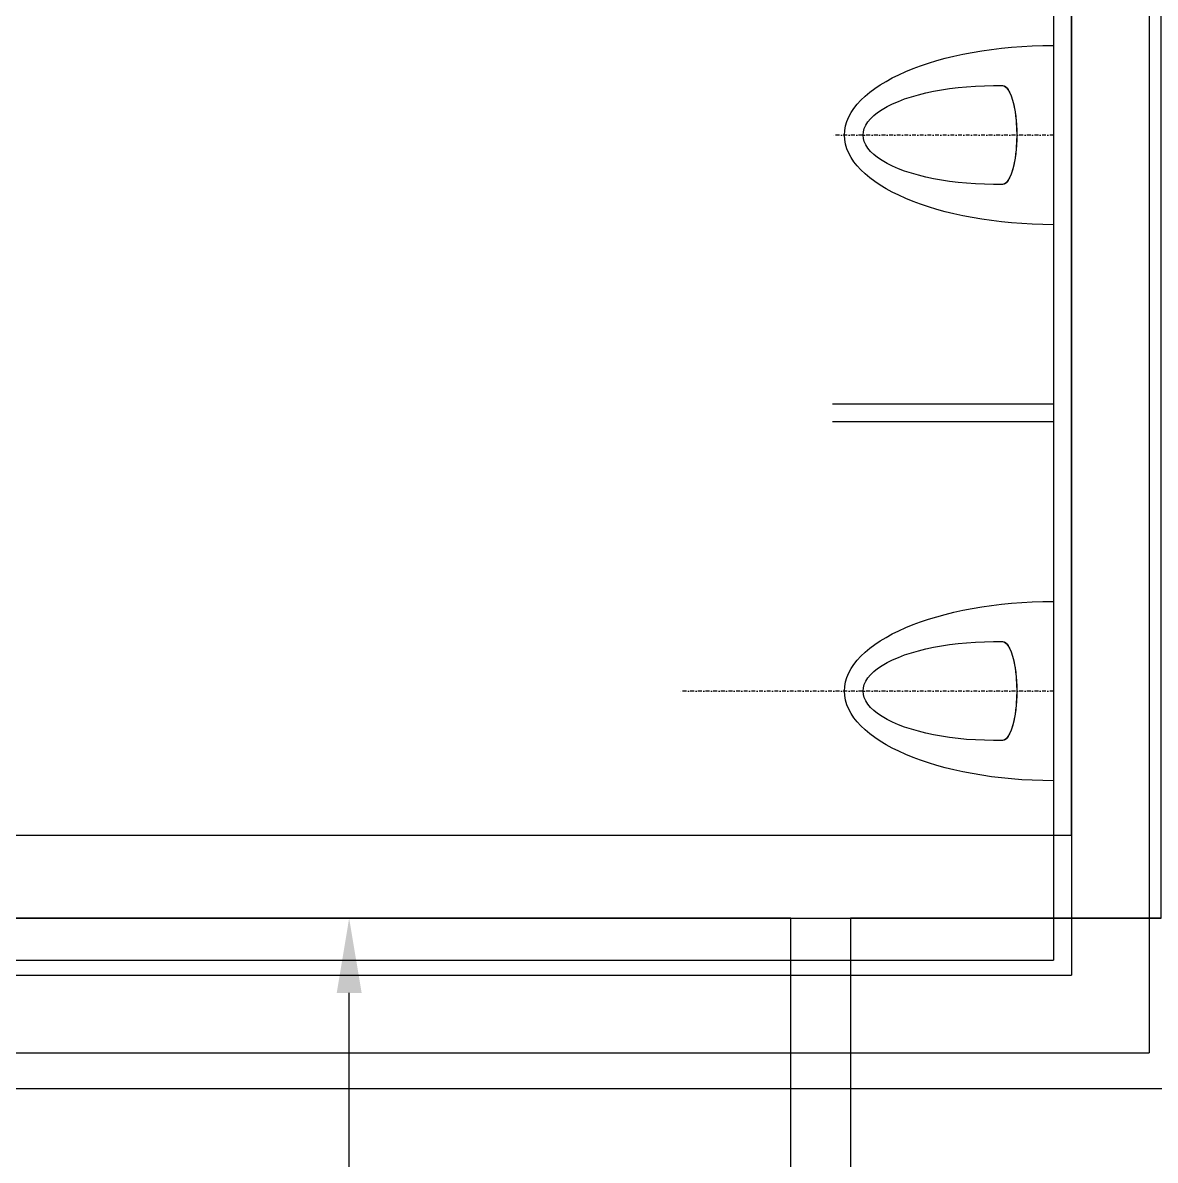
# Model space of a CAD drawing. Header units: millimetres. Extents: x 1226973 to 1255433, y -218643 to -189722.
# Drawn here: x 1235068 to 1236963, y -197547 to -195644 of the extents above; entities that cross this region are included whole.
import ezdxf

# ---------------------------------------------------------------- set-up
doc = ezdxf.new("R2010")
doc.units = ezdxf.units.MM
doc.linetypes.add('DASHDOT2', pattern=[12.7, 6.35, -3.175, 0, -3.175])
for name, color, linetype in [('Divar-komek', 7, 'Continuous'), ('Kafel', 7, 'Continuous'), ('OFFICE_BOUNDARY', 3, 'Continuous'), ('Santexnika', 7, 'Continuous'), ('Tavan', 7, 'Continuous')]:
    doc.layers.add(name, color=color, linetype=linetype)

msp = doc.modelspace()

# ---------------------------------------------------------------- linework, layer by layer
for p, q in [((1236822.5, -197003.2), (1236822.5, -190702.1)), ((1233172.5, -197003.2), (1236822.5, -197003.2)), ((1236972.5, -197142.1), (1236452.5, -197142.1)), ((1236452.5, -197142.1), (1236452.5, -197992.1))]:
    msp.add_line(p, q)
at = {"color": 1, "lineweight": 30}
msp.add_line((1233202.5, -197142.1), (1236972.5, -197142.1), dxfattribs=at)
at = {"color": 0, "lineweight": -2, "transparency": 16777216}
for p, q in [((1235466.6, -197142.1), (1235676.2, -197142.1)), ((1235613.7, -198827.1), (1235613.7, -197267.1))]:
    msp.add_line(p, q, dxfattribs=at)
msp.add_lwpolyline([(1236352.5, -197992.1), (1236352.5, -197142.1), (1233252.5, -197142.1), (1233252.5, -198952.1), (1236352.5, -198952.1)])
at = {"color": 0, "transparency": 16777216}
msp.add_solid([(1235592.9, -197267.1), (1235634.6, -197267.1), (1235613.7, -197142.1)], dxfattribs=at)
at = {"layer": 'Divar-komek'}
for p, q in [((1236822.5, -190902.1), (1236822.5, -197237.1)), ((1236952.5, -190902.1), (1236952.5, -197367.1)), ((1233172.5, -197237.1), (1236822.5, -197237.1)), ((1233172.5, -197367.1), (1236952.5, -197367.1))]:
    msp.add_line(p, q, dxfattribs=at)
at = {"layer": 'Kafel'}
for p, q in [((1236792.5, -190732.1), (1236792.5, -197212.1)), ((1236822.5, -190902.1), (1236822.5, -197212.1)), ((1233172.5, -197212.1), (1236792.5, -197212.1))]:
    msp.add_line(p, q, dxfattribs=at)
at = {"layer": 'OFFICE_BOUNDARY'}
msp.add_lwpolyline([(1237012.5, -190122.1), (1240892.5, -190122.1), (1240892.5, -192152.1), (1249632.5, -192152.1), (1249632.5, -200662.1), (1255032.5, -200662.1), (1255032.5, -209642.1), (1249452.5, -209642.1), (1249452.5, -215022.1), (1249482.5, -215022.1), (1249482.5, -218242.1), (1243522.5, -218242.1), (1243522.5, -209612.1), (1240552.5, -209612.1), (1240552.5, -203822.1), (1238522.5, -203822.1), (1238522.5, -201602.1), (1233202.5, -201602.1), (1233202.5, -197142.1), (1236972.5, -197142.1), (1236972.5, -190122.1), (1237012.5, -190122.1)], close=True, dxfattribs=at)
at = {"layer": 'Santexnika'}
for p, q in [((1236792.5, -195682.1), (1236792.5, -195982.1)), ((1236792.5, -195682.1), (1236792.5, -195982.1)), ((1236792.5, -195682.1), (1236792.5, -195982.1)), ((1236792.5, -195682.1), (1236792.5, -195982.1)), ((1236792.5, -195682.1), (1236792.5, -195982.1)), ((1236792.5, -195682.1), (1236792.5, -195982.1)), ((1236792.5, -195682.1), (1236792.5, -195982.1)), ((1236792.5, -195682.1), (1236792.5, -195982.1)), ((1236792.5, -196282.1), (1236422.5, -196282.1)), ((1236792.5, -196282.1), (1236422.5, -196282.1)), ((1236792.5, -196282.1), (1236422.5, -196282.1)), ((1236792.5, -196282.1), (1236422.5, -196282.1)), ((1236792.5, -196282.1), (1236422.5, -196282.1)), ((1236792.5, -196282.1), (1236422.5, -196282.1)), ((1236792.5, -196282.1), (1236422.5, -196282.1)), ((1236792.5, -196282.1), (1236422.5, -196282.1)), ((1236792.5, -196312.1), (1236422.5, -196312.1)), ((1236792.5, -196312.1), (1236422.5, -196312.1)), ((1236792.5, -196312.1), (1236422.5, -196312.1)), ((1236792.5, -196312.1), (1236422.5, -196312.1)), ((1236792.5, -196312.1), (1236422.5, -196312.1)), ((1236792.5, -196312.1), (1236422.5, -196312.1)), ((1236792.5, -196312.1), (1236422.5, -196312.1)), ((1236792.5, -196312.1), (1236422.5, -196312.1)), ((1236792.5, -196612.1), (1236792.5, -196912.1)), ((1236792.5, -196612.1), (1236792.5, -196912.1)), ((1236792.5, -196612.1), (1236792.5, -196912.1)), ((1236792.5, -196612.1), (1236792.5, -196912.1)), ((1236792.5, -196612.1), (1236792.5, -196912.1)), ((1236792.5, -196612.1), (1236792.5, -196912.1)), ((1236792.5, -196612.1), (1236792.5, -196912.1)), ((1236792.5, -196612.1), (1236792.5, -196912.1))]:
    msp.add_line(p, q, dxfattribs=at)
at = {"layer": 'Santexnika', "color": 26, "linetype": 'DASHDOT2', "true_color": 0x791e15}
for p, q in [((1236792.5, -195832.1), (1236422.5, -195832.1)), ((1236792.5, -195832.1), (1236422.5, -195832.1)), ((1236792.5, -195832.1), (1236422.5, -195832.1)), ((1236792.5, -195832.1), (1236422.5, -195832.1)), ((1236792.5, -195832.1), (1236422.5, -195832.1)), ((1236792.5, -195832.1), (1236422.5, -195832.1)), ((1236792.5, -195832.1), (1236422.5, -195832.1)), ((1236792.5, -195832.1), (1236422.5, -195832.1)), ((1236792.5, -196762.1), (1236168.3, -196762.1)), ((1236792.5, -196762.1), (1236168.3, -196762.1)), ((1236792.5, -196762.1), (1236168.3, -196762.1)), ((1236792.5, -196762.1), (1236168.3, -196762.1)), ((1236792.5, -196762.1), (1236168.3, -196762.1)), ((1236792.5, -196762.1), (1236168.3, -196762.1)), ((1236792.5, -196762.1), (1236168.3, -196762.1)), ((1236792.5, -196762.1), (1236168.3, -196762.1))]:
    msp.add_line(p, q, dxfattribs=at)
at = {"layer": 'Santexnika', "extrusion": (0, 0, -1)}
for centre, major_axis, ratio, start_param, end_param in [((1236792.5, -195832.1), (-350, 0), 0.428571, 4.712389, 1.570796), ((1236792.5, -195832.1), (-350, 0), 0.428571, 4.712389, 1.570796), ((1236792.5, -195832.1), (-350, 0), 0.428571, 4.712389, 1.570796), ((1236792.5, -195832.1), (-350, 0), 0.428571, 4.712389, 1.570796), ((1236792.5, -195832.1), (-350, 0), 0.428571, 4.712389, 1.570796), ((1236792.5, -195832.1), (-350, 0), 0.428571, 4.712389, 1.570796), ((1236792.5, -195832.1), (-350, 0), 0.428571, 4.712389, 1.570796), ((1236792.5, -195832.1), (-350, 0), 0.428571, 4.712389, 1.570796), ((1236694.2, -195832.1), (-220.6, 0), 0.374986, 4.654388, 1.628798), ((1236694.2, -195832.1), (220.6, 0), 0.374986, 1.512795, 4.77039), ((1236694.2, -195832.1), (220.6, 0), 0.374986, 1.512795, 4.77039), ((1236694.2, -195832.1), (220.6, 0), 0.374986, 1.512795, 4.77039), ((1236694.2, -195832.1), (220.6, 0), 0.374986, 1.512795, 4.77039), ((1236694.2, -195832.1), (220.6, 0), 0.374986, 1.512795, 4.77039), ((1236694.2, -195832.1), (220.6, 0), 0.374986, 1.512795, 4.77039), ((1236694.2, -195832.1), (220.6, 0), 0.374986, 1.512795, 4.77039), ((1236707, -195832.1), (0, -82.6), 0.28758, 3.141593, 0), ((1236707, -195832.1), (0, 82.6), 0.28758, 6.283185, 3.141593), ((1236707, -195832.1), (0, 82.6), 0.28758, 6.283185, 3.141593), ((1236707, -195832.1), (0, 82.6), 0.28758, 6.283185, 3.141593), ((1236707, -195832.1), (0, 82.6), 0.28758, 6.283185, 3.141593), ((1236707, -195832.1), (0, 82.6), 0.28758, 6.283185, 3.141593), ((1236707, -195832.1), (0, 82.6), 0.28758, 6.283185, 3.141593), ((1236707, -195832.1), (0, 82.6), 0.28758, 6.283185, 3.141593), ((1236792.5, -196762.1), (-350, 0), 0.428571, 4.712389, 1.570796), ((1236792.5, -196762.1), (-350, 0), 0.428571, 4.712389, 1.570796), ((1236792.5, -196762.1), (-350, 0), 0.428571, 4.712389, 1.570796), ((1236792.5, -196762.1), (-350, 0), 0.428571, 4.712389, 1.570796), ((1236792.5, -196762.1), (-350, 0), 0.428571, 4.712389, 1.570796), ((1236792.5, -196762.1), (-350, 0), 0.428571, 4.712389, 1.570796), ((1236792.5, -196762.1), (-350, 0), 0.428571, 4.712389, 1.570796), ((1236792.5, -196762.1), (-350, 0), 0.428571, 4.712389, 1.570796), ((1236694.2, -196762.1), (-220.6, 0), 0.374986, 4.654388, 1.628798), ((1236694.2, -196762.1), (220.6, 0), 0.374986, 1.512795, 4.77039), ((1236694.2, -196762.1), (220.6, 0), 0.374986, 1.512795, 4.77039), ((1236694.2, -196762.1), (220.6, 0), 0.374986, 1.512795, 4.77039), ((1236694.2, -196762.1), (220.6, 0), 0.374986, 1.512795, 4.77039), ((1236694.2, -196762.1), (220.6, 0), 0.374986, 1.512795, 4.77039), ((1236694.2, -196762.1), (220.6, 0), 0.374986, 1.512795, 4.77039), ((1236694.2, -196762.1), (220.6, 0), 0.374986, 1.512795, 4.77039), ((1236707, -196762.1), (0, -82.6), 0.28758, 3.141593, 0), ((1236707, -196762.1), (0, 82.6), 0.28758, 6.283185, 3.141593), ((1236707, -196762.1), (0, 82.6), 0.28758, 6.283185, 3.141593), ((1236707, -196762.1), (0, 82.6), 0.28758, 6.283185, 3.141593), ((1236707, -196762.1), (0, 82.6), 0.28758, 6.283185, 3.141593), ((1236707, -196762.1), (0, 82.6), 0.28758, 6.283185, 3.141593), ((1236707, -196762.1), (0, 82.6), 0.28758, 6.283185, 3.141593), ((1236707, -196762.1), (0, 82.6), 0.28758, 6.283185, 3.141593)]:
    msp.add_ellipse(centre, major_axis=major_axis, ratio=ratio, start_param=start_param, end_param=end_param, dxfattribs=at)
at = {"layer": 'Tavan'}
msp.add_line((1233172.5, -197427.1), (1237037.5, -197427.1), dxfattribs=at)

doc.saveas('drawing.dxf')
